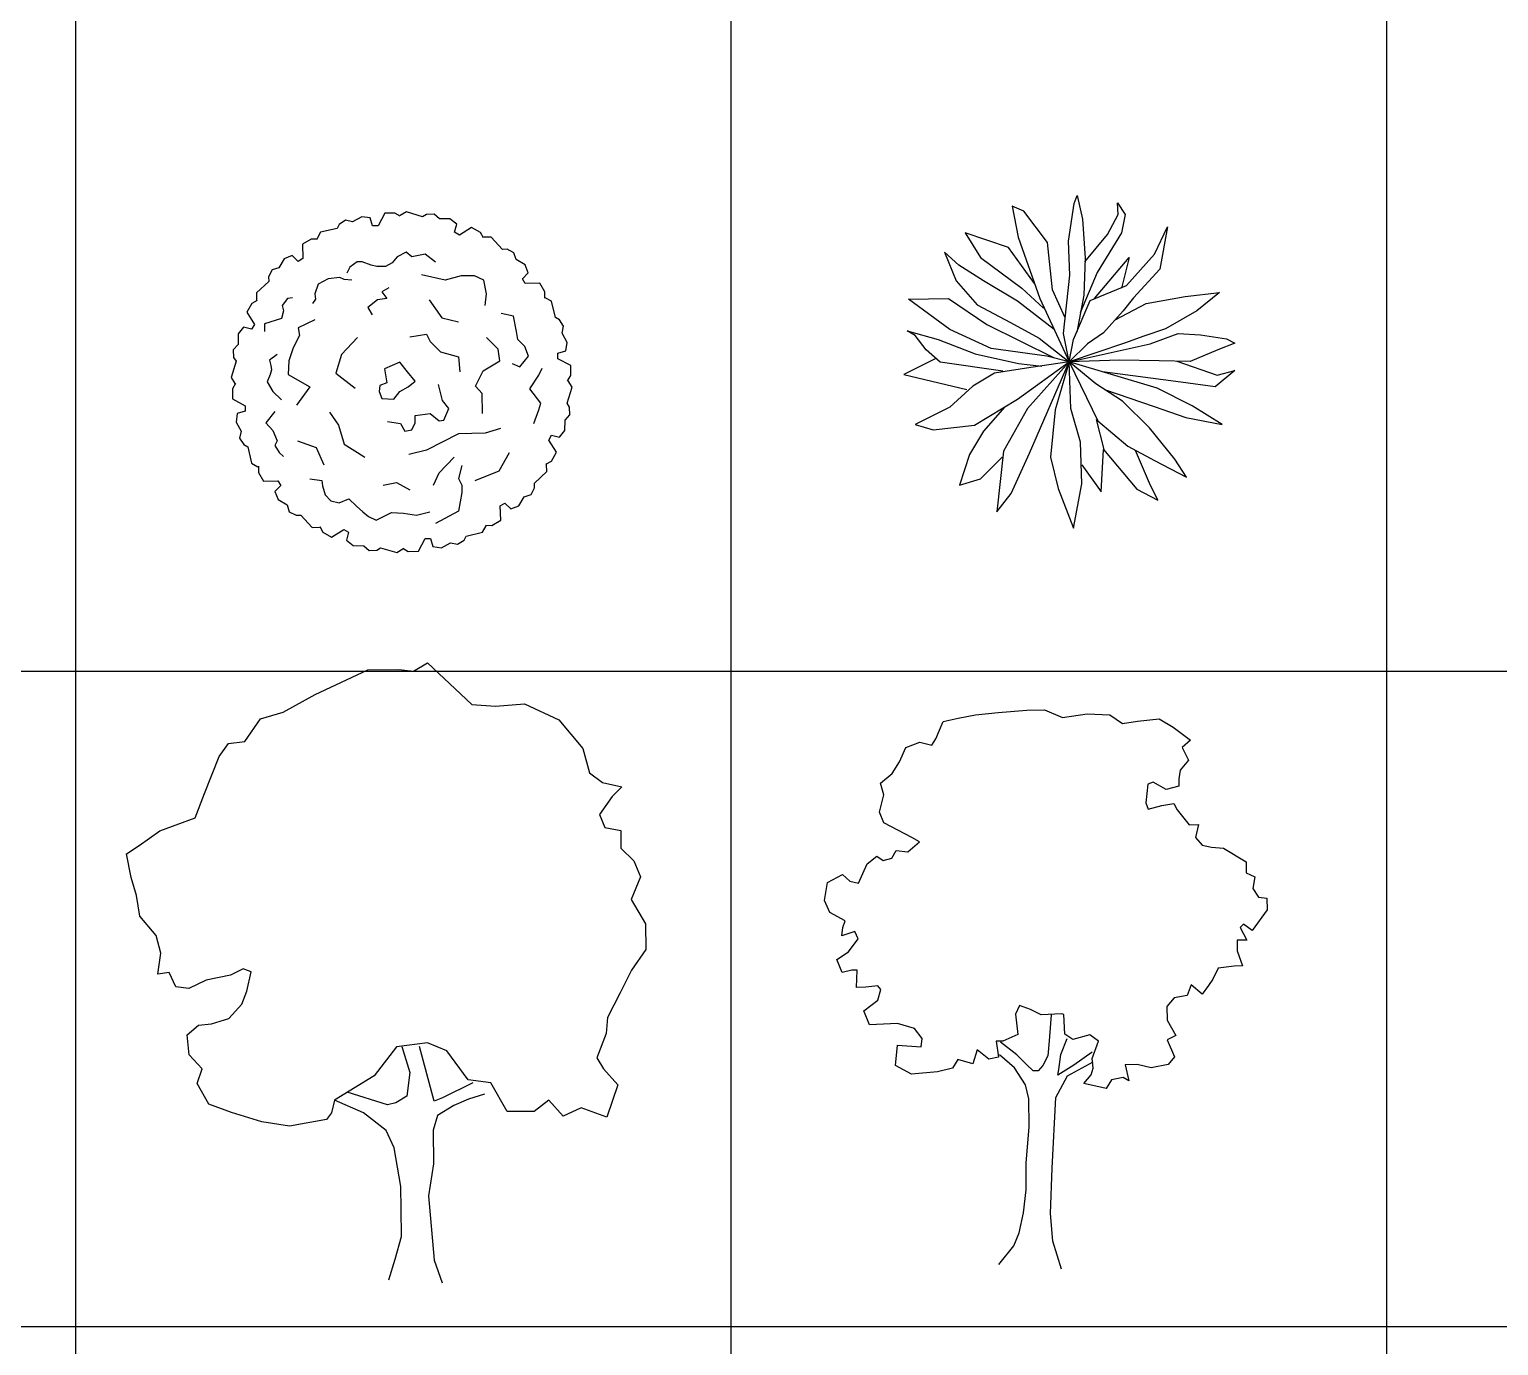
# Model space of a CAD drawing. Extents: x -72339 to 59654, y -38057 to 42097.
# Drawn here: x 29229 to 42679, y 5742 to 17795 of the extents above; entities that cross this region are included whole.
import ezdxf

# ---------------------------------------------------------------- set-up
doc = ezdxf.new("R2010")
doc.units = 0
doc.header["$MEASUREMENT"] = 0
doc.layers.get('0').update_dxf_attribs({"linetype": 'CONTINUOUS'})
doc.styles.add('DIM', font='txt')

# ---------------------------------------------------------------- blocks, each defined once
blk = doc.blocks.new('BRANCHD', base_point=(0.5, 0.5))
for p, q in [((0.9506, 0.7433), (0.9315, 0.7539)), ((0.962, 0.694), (0.9506, 0.7433)), ((0.9742, 0.6875), (0.962, 0.694)), ((0.9865, 0.6682), (0.9742, 0.6875)), ((0.9821, 0.6473), (0.9865, 0.6682)), ((0.9973, 0.6196), (0.9821, 0.6473)), ((0.9936, 0.594), (0.9973, 0.6196)), ((0.9697, 0.5873), (0.9936, 0.594)), ((0.9697, 0.5708), (0.9697, 0.5873)), ((1.008, 0.5503), (0.9697, 0.5708)), ((1.0081, 0.52), (1.008, 0.5503)), ((0.9985, 0.5039), (1.0081, 0.52))]:
    blk.add_line(p, q)
blk = doc.blocks.new('460')
for points in [[(327, 1183), (234, 1258), (111, 1233), (58, 1277), (58, 1277), (-23, 1233), (-70, 1177), (-129, 1145), (-210, 1145), (-263, 1158), (-345, 1189), (-391, 1189), (-456, 1139), (-485, 1083)], [(-438, 1020), (-508, 1026), (-549, 1045), (-654, 1033), (-748, 983), (-777, 895), (-771, 845), (-800, 807)], [(-99, 951), (-164, 914), (-117, 851), (-204, 839), (-292, 770), (-251, 701)], [(783, 789), (794, 895), (771, 1020), (683, 1058), (561, 1058), (415, 1020), (199, 1070)], [(-981, 857), (-1028, 851), (-1075, 789), (-1063, 738), (-1081, 670), (-1238, 620), (-1238, 551)], [(269, 839), (386, 676), (537, 638)], [(1028, 257), (1098, 225), (1180, 325), (1145, 413), (1081, 476), (1069, 551), (1040, 690), (929, 713)], [(-777, 657), (-929, 582), (-917, 513), (-975, 400), (-1016, 282), (-1022, 156), (-824, 44), (-946, -125)], [(-386, 494), (-532, 338), (-584, 169), (-409, 31)], [(93, 501), (245, 526), (280, 457), (374, 363), (537, 319), (549, 181)], [(759, -200), (754, -19), (695, 50), (765, 188), (917, 282), (900, 388), (794, 494)], [(-1122, 338), (-1192, 288), (-1180, 238), (-1174, 200), (-1186, 156), (-1215, 88), (-1162, 0), (-1081, -75)], [(1227, -294), (1273, -169), (1291, -106), (1192, 25), (1273, 150), (1303, 213)], [(-111, -275), (6, -294), (47, -363), (111, -350), (140, -288), (140, -219), (280, -200), (362, -269), (403, -263), (450, -156), (391, -81), (356, 63)], [(-1145, -182), (-1227, -288), (-1162, -357), (-1162, -357), (-1122, -451), (-1145, -494), (-1104, -557), (-1063, -595)], [(-643, -188), (-561, -307), (-508, -482), (-386, -557), (-321, -601)], [(923, -338), (783, -382), (537, -388), (245, -538), (82, -576)], [(-935, -451), (-765, -513), (-695, -670)], [(310, -857), (362, -745), (497, -601)], [(689, -814), (911, -726), (1005, -557)], [(-824, -801), (-713, -814), (-707, -864), (-683, -945), (-631, -1001), (-555, -1020), (-467, -983), (-397, -1051), (-339, -1102), (-286, -1145), (-216, -1177), (-76, -1108), (35, -1114), (152, -1133), (275, -1102)], [(567, -676), (537, -795), (567, -857), (567, -926), (537, -1095), (327, -1208)], [(-152, -857), (-29, -832), (93, -901)]]:
    blk.add_lwpolyline(points)
blk.add_lwpolyline([(0, 269), (-140, 207), (-117, 81), (-181, 56), (-187, 0), (-164, -63), (-53, -69), (0, 0), (76, 44), (140, 96), (70, 181)], close=True)
at = {"xscale": 3048, "yscale": 3048, "zscale": 3048}
for rotation in [59.99999999999999, 90, 30, 120, 150, 180, 330.0000000000001, 210, 300.0000000000001, 240, 270]:
    blk.add_blockref('BRANCHD', (17, 85), dxfattribs=dict(at, rotation=rotation))
blk.add_blockref('BRANCHD', (17, 85), dxfattribs=at)
at = {"style": 'DIM', "flags": 1}
for tag in ['XVALUE', 'YVALUE']:
    blk.add_attdef(tag, (76, 44), '', height=0.02, dxfattribs=at)
blk = doc.blocks.new('924')
for p, q in [((-234.1, 1838.4), (-136.1, 1884.1)), ((-136.1, 1884.1), (-42.1, 1884.8)), ((-42.1, 1884.8), (2.9, 1879.6)), ((2.9, 1879.6), (46.2, 1905.2)), ((46.2, 1905.2), (180.6, 1778.5)), ((-297, 1808.4), (-234.1, 1838.4)), ((-394.9, 1754.3), (-297, 1808.4)), ((-463.5, 1734.1), (-394.9, 1754.3)), ((180.6, 1778.5), (253.6, 1773.4)), ((253.6, 1773.4), (342, 1779.7)), ((342, 1779.7), (446.3, 1731.4)), ((-512.1, 1664.9), (-463.5, 1734.1)), ((446.3, 1731.4), (520, 1643.5)), ((-590.4, 1619.4), (-561.2, 1658.9)), ((-561.2, 1658.9), (-512.1, 1664.9)), ((-634.4, 1506.7), (-590.4, 1619.4)), ((520, 1643.5), (540.2, 1569.3)), ((540.2, 1569.3), (579.8, 1540.1)), ((579.8, 1540.1), (638.8, 1526.5)), ((638.8, 1526.5), (609.6, 1496.8)), ((-663.3, 1432.1), (-634.4, 1506.7)), ((609.6, 1496.8), (570.7, 1441.8)), ((570.7, 1441.8), (586.5, 1402.6)), ((-833.9, 1347.9), (-771.1, 1391.9)), ((-771.1, 1391.9), (-663.3, 1432.1)), ((586.5, 1402.6), (635.7, 1393.1)), ((635.7, 1393.1), (636.1, 1339.8)), ((-873, 1322.4), (-833.9, 1347.9)), ((-858.4, 1249.5), (-873, 1322.4)), ((636.1, 1339.8), (675.7, 1300.8)), ((675.7, 1300.8), (695.7, 1251.8)), ((-842.6, 1194.8), (-858.4, 1249.5)), ((695.7, 1251.8), (666.8, 1182.8)), ((-832.2, 1131.7), (-842.6, 1194.8)), ((666.8, 1182.8), (710.9, 1108.7)), ((-782.6, 1073.2), (-832.2, 1131.7)), ((710.9, 1108.7), (711.5, 1030.1)), ((-768.2, 1018.5), (-782.6, 1073.2)), ((-777.5, 955.3), (-768.2, 1018.5)), ((711.5, 1030.1), (668.5, 966.6)), ((-742.4, 959.7), (-777.5, 955.3)), ((-722.4, 916.4), (-742.4, 959.7)), ((-555.6, 951.4), (-629.9, 936.8)), ((-516.5, 971.3), (-555.6, 951.4)), ((-492.5, 961.7), (-516.5, 971.3)), ((-506.1, 902.6), (-492.5, 961.7)), ((668.5, 966.6), (633.9, 897.5)), ((-683.1, 911.1), (-722.4, 916.4)), ((-629.9, 936.8), (-683.1, 911.1)), ((-521.3, 863.2), (-506.1, 902.6)), ((633.9, 897.5), (595.2, 822.8)), ((-560.2, 819.4), (-521.3, 863.2)), ((-613.5, 803.5), (-560.2, 819.4)), ((595.2, 822.8), (591.4, 773.6)), ((-687.6, 769.2), (-652.7, 799)), ((-681.5, 708.9), (-687.6, 769.2)), ((-652.7, 799), (-613.5, 803.5)), ((591.4, 773.6), (562.5, 699)), ((-48.5, 733.5), (-116.6, 644.5)), ((45.5, 745.5), (-48.5, 733.5)), ((-33.1, 733.7), (-8.6, 655.2)), ((66.5, 567.4), (21.7, 734.1)), ((104.6, 720.7), (45.5, 745.5)), ((169.9, 632.8), (104.6, 720.7)), ((-641.9, 665.7), (-681.5, 708.9)), ((562.5, 699), (582.4, 665.5)), ((-656.9, 620.7), (-641.9, 665.7)), ((-116.6, 644.5), (-238.2, 570.6)), ((-8.6, 655.2), (-17.8, 582.1)), ((238.8, 623.5), (169.9, 632.8)), ((582.4, 665.5), (626.3, 616.7)), ((-621.4, 557.8), (-656.9, 620.7)), ((-76.6, 556.4), (-199.1, 594.8)), ((184, 623), (91.7, 577.4)), ((219.4, 588.2), (170.4, 573.8)), ((288.6, 535.4), (238.8, 623.5)), ((626.3, 616.7), (593.4, 518.1)), ((-552.4, 533), (-621.4, 557.8)), ((-238.2, 570.6), (-247.7, 531.2)), ((-149.4, 532), (-238.2, 570.6)), ((-51.4, 562.2), (-76.6, 556.4)), ((-17.8, 582.1), (-51.4, 562.2)), ((91.7, 577.4), (66.5, 567.4)), ((125.6, 553.8), (76.7, 523.9)), ((170.4, 573.8), (125.6, 553.8)), ((416.1, 570.1), (371.4, 536.1)), ((460, 521.3), (416.1, 570.1)), ((514.5, 547), (460, 521.3)), ((593.4, 518.1), (514.5, 547)), ((-459.5, 504.3), (-552.4, 533)), ((-375.1, 490.9), (-459.5, 504.3)), ((-263, 511.4), (-375.1, 490.9)), ((-247.7, 531.2), (-263, 511.4)), ((-80.2, 477.8), (-149.4, 532)), ((76.7, 523.9), (63, 478.9)), ((371.4, 536.1), (288.6, 535.4)), ((-55.9, 424.6), (-80.2, 477.8)), ((63, 478.9), (63.8, 376.4)), ((-35.3, 306.8), (-55.9, 424.6)), ((63.8, 376.4), (49.1, 278)), ((-34.8, 238), (-35.3, 306.8)), ((49.1, 278), (66.1, 81.6)), ((-34.1, 153.8), (-34.8, 238)), ((-53.3, 84.9), (-34.1, 153.8)), ((-72.4, 21.5), (-53.3, 84.9)), ((66.1, 81.6), (90.5, 13))]:
    blk.add_line(p, q)
at = {"style": 'DIM', "flags": 1}
for tag in ['XVALUE', 'YVALUE']:
    blk.add_attdef(tag, (-1014936.7, -1010420), '', height=0.02, dxfattribs=at)
blk = doc.blocks.new('461')
for p, q in [((47, 1449), (76, 1524)), ((76, 1524), (123, 1305)), ((-519, 1424), (-467, 1142)), ((-414, 1380), (-519, 1424)), ((-198, 1092), (-414, 1380)), ((-5, 1105), (47, 1449)), ((351, 1167), (450, 1349)), ((444, 1455), (515, 1349)), ((450, 1349), (444, 1455)), ((515, 1349), (480, 1180)), ((123, 1305), (147, 948)), ((783, 986), (900, 1236)), ((900, 1236), (830, 848)), ((-952, 1180), (-811, 954)), ((-554, 1048), (-952, 1180)), ((-467, 1142), (-268, 579)), ((-151, 660), (-198, 1092)), ((6, 792), (-5, 1105)), ((146, 917), (351, 1167)), ((480, 1180), (258, 817)), ((-1139, 1004), (-1033, 742)), ((-1010, 886), (-1139, 1004)), ((-811, 954), (-432, 673)), ((-317, 716), (-554, 1048)), ((147, 948), (135, 610)), ((234, 579), (550, 954)), ((550, 954), (480, 673)), ((526, 698), (783, 986)), ((-782, 742), (-1010, 886)), ((258, 817), (103, 450)), ((830, 848), (590, 585)), ((-1033, 742), (-841, 523)), ((-473, 554), (-782, 742)), ((-432, 673), (-233, 491)), ((-52, 260), (6, 792)), ((193, 560), (526, 698)), ((-1471, 573), (-1103, 579)), ((-1092, 297), (-1471, 573)), ((-1103, 579), (-753, 341)), ((-137, 296), (-473, 554)), ((-268, 579), (0, 0)), ((-36, 403), (-151, 660)), ((41, 203), (193, 560)), ((135, 610), (71, 273)), ((590, 585), (497, 466)), ((707, 535), (1064, 598)), ((1064, 598), (1379, 635)), ((1379, 635), (1169, 466)), ((-841, 523), (-537, 360)), ((497, 466), (316, 266)), ((421, 383), (707, 535)), ((1169, 466), (883, 303)), ((-1483, 285), (-1197, 203)), ((-1407, 241), (-1483, 285)), ((-712, 122), (-1092, 297)), ((-753, 341), (-137, 36)), ((-537, 360), (-274, 216)), ((883, 303), (684, 235)), ((-1308, 109), (-1407, 241)), ((-1197, 203), (-858, 72)), ((-274, 216), (0, 0)), ((0, 0), (-52, 260)), ((0, 0), (41, 203)), ((509, 172), (0, 0)), ((0, 0), (742, 166)), ((170, 166), (0, 0)), ((316, 266), (170, 166)), ((684, 235), (509, 172)), ((742, 166), (999, 260)), ((999, 260), (1204, 247)), ((1204, 247), (1443, 210)), ((1519, 172), (1362, 109)), ((1443, 210), (1519, 172)), ((-1218, 31), (-1512, -116)), ((-1179, -3), (-1308, 109)), ((-858, 72), (-461, -16)), ((-204, 53), (-712, 122)), ((-473, -341), (0, 0)), ((0, 0), (-379, -429)), ((-362, -836), (0, 0)), ((0, 0), (-350, -53)), ((0, 0), (-204, 53)), ((0, 0), (-128, -441)), ((462, 16), (0, 0)), ((807, -241), (0, 0)), ((246, -203), (0, 0)), ((0, 0), (263, -541)), ((18, -429), (0, 0)), ((824, 9), (462, 16)), ((1110, 3), (824, 9)), ((988, 6), (1356, -122)), ((1362, 109), (1110, 3)), ((-1512, -116), (-934, -254)), ((-607, -85), (-1179, -3)), ((-683, -103), (-882, -222)), ((-350, -53), (-683, -103)), ((-461, -16), (-249, -40)), ((1023, -185), (307, -92)), ((1519, -78), (1338, -228)), ((1356, -122), (1519, -78)), ((-882, -222), (-1092, -416)), ((491, -360), (246, -203)), ((324, -253), (778, -410)), ((1128, -404), (807, -241)), ((1338, -228), (1023, -185)), ((-864, -579), (-473, -341)), ((737, -604), (491, -360)), ((-1092, -416), (-1407, -573)), ((-587, -411), (-782, -635)), ((-379, -429), (-601, -817)), ((-128, -441), (-169, -873)), ((106, -736), (18, -429)), ((322, -804), (252, -529)), ((778, -410), (1070, -510)), ((1070, -510), (1403, -573)), ((1403, -573), (1128, -404)), ((-1407, -573), (-1244, -623)), ((-1244, -623), (-864, -579)), ((-782, -635), (-911, -848)), ((263, -541), (538, -773)), ((970, -892), (737, -604)), ((117, -1117), (106, -736)), ((293, -1192), (316, -804)), ((316, -804), (620, -1167)), ((538, -773), (783, -904)), ((-911, -848), (-1004, -1130)), ((-811, -1073), (-613, -873)), ((-601, -817), (-660, -1374)), ((-531, -1205), (-362, -836)), ((-169, -873), (-99, -1161)), ((737, -1111), (608, -811)), ((783, -904), (1075, -1055)), ((1075, -1055), (970, -892)), ((-1004, -1130), (-811, -1073)), ((117, -942), (293, -1192)), ((-660, -1374), (-531, -1205)), ((-99, -1161), (41, -1524)), ((41, -1524), (117, -1117)), ((620, -1167), (813, -1267)), ((813, -1267), (737, -1111))]:
    blk.add_line(p, q)
at = {"style": 'DIM', "flags": 1}
for tag in ['XVALUE', 'YVALUE']:
    blk.add_attdef(tag, (0, 0), '', height=0.02, dxfattribs=at)
blk = doc.blocks.new('930')
for p, q in [((-186.2, 2552.4), (-107.7, 2568.5)), ((-107.7, 2568.5), (-3.9, 2579.1)), ((-3.9, 2579.1), (128, 2590)), ((128, 2590), (208, 2590.6)), ((208, 2590.6), (291.1, 2556.1)), ((291.1, 2556.1), (404.7, 2572.5)), ((404.7, 2572.5), (507.2, 2567.7)), ((507.2, 2567.7), (566.5, 2528.8)), ((-288, 2458.9), (-254.9, 2537.8)), ((-254.9, 2537.8), (-186.2, 2552.4)), ((566.5, 2528.8), (635.2, 2539.2)), ((635.2, 2539.2), (733.4, 2549.8)), ((733.4, 2549.8), (798.3, 2511)), ((798.3, 2511), (877.4, 2452.6)), ((-425.3, 2418.6), (-362.3, 2442.9)), ((-362.3, 2442.9), (-307.4, 2429.3)), ((-307.4, 2429.3), (-288, 2458.9)), ((877.4, 2452.6), (838.3, 2418.6)), ((-454.2, 2353.7), (-425.3, 2418.6)), ((868.3, 2359.9), (829.3, 2314.7)), ((838.3, 2418.6), (868.3, 2359.9)), ((-541.9, 2254.8), (-488.9, 2300.1)), ((-488.9, 2300.1), (-454.2, 2353.7)), ((829.3, 2314.7), (824, 2275.3)), ((-527.4, 2201.5), (-541.9, 2254.8)), ((682.4, 2250.3), (673.2, 2166)), ((706.2, 2260.3), (682.4, 2250.3)), ((765.4, 2225.7), (706.2, 2260.3)), ((824.3, 2241.6), (765.4, 2225.7)), ((824, 2275.3), (824.3, 2241.6)), ((-546.5, 2122.8), (-527.4, 2201.5)), ((673.2, 2166), (683.3, 2136.6)), ((683.3, 2136.6), (746.3, 2152.6)), ((746.3, 2152.6), (801, 2162.8)), ((801, 2162.8), (815.3, 2133.4)), ((-526.4, 2073.8), (-546.5, 2122.8)), ((815.3, 2133.4), (870.6, 2065.1)), ((-398.2, 2006), (-526.4, 2073.8)), ((870.6, 2065.1), (914.1, 2065.4)), ((914.1, 2065.4), (900.5, 2006.3)), ((-417.3, 1941.3), (-362.9, 1986.6)), ((-362.9, 1986.6), (-398.2, 2006)), ((900.5, 2006.3), (930.3, 1971.5)), ((930.3, 1971.5), (973.9, 1962)), ((973.9, 1962), (1028.6, 1958.2)), ((1028.6, 1958.2), (1131.6, 1894.4)), ((-642.2, 1797.7), (-603.6, 1886.5)), ((-603.6, 1886.5), (-558.9, 1920.5)), ((-558.9, 1920.5), (-529.3, 1901.1)), ((-529.3, 1901.1), (-490.1, 1911.2)), ((-490.1, 1911.2), (-470.7, 1946.5)), ((-470.7, 1946.5), (-417.3, 1941.3)), ((1131.6, 1894.4), (1131.7, 1880.4)), ((-784, 1800.8), (-715.5, 1836.4)), ((-715.5, 1836.4), (-681.6, 1807.2)), ((1131.7, 1880.4), (1132, 1845.3)), ((1132, 1845.3), (1171.5, 1826)), ((1171.5, 1826), (1162.1, 1772.5)), ((-798.8, 1717.9), (-784, 1800.8)), ((-681.6, 1807.2), (-642.2, 1797.7)), ((1162.1, 1772.5), (1187.6, 1733.4)), ((-773.1, 1663.3), (-798.8, 1717.9)), ((1187.6, 1733.4), (1227, 1728.1)), ((1227, 1728.1), (1227.4, 1674.8)), ((-704, 1624.5), (-773.1, 1663.3)), ((-713.6, 1595), (-704, 1624.5)), ((1227.4, 1674.8), (1159.4, 1580.2)), ((-718.9, 1555.6), (-713.6, 1595)), ((-660.1, 1575.7), (-718.9, 1555.6)), ((-644.4, 1542.2), (-660.1, 1575.7)), ((1119.8, 1609.3), (1104.5, 1595.2)), ((1104.5, 1595.2), (1134.4, 1536.4)), ((1159.4, 1580.2), (1119.8, 1609.3)), ((-742, 1447.3), (-688.9, 1482.9)), ((-688.9, 1482.9), (-644.4, 1542.2)), ((1134.4, 1536.4), (1090.9, 1536.1)), ((1090.9, 1536.1), (1091.3, 1487)), ((1091.3, 1487), (1115.7, 1418.4)), ((-717.6, 1388.6), (-742, 1447.3)), ((1076.4, 1418.1), (1003.5, 1407.7)), ((1115.7, 1418.4), (1076.4, 1418.1)), ((-672.8, 1398.7), (-717.6, 1388.6)), ((-648.9, 1398.9), (-672.8, 1398.7)), ((-652.5, 1320.3), (-648.9, 1398.9)), ((978.6, 1358.3), (959.2, 1328.7)), ((1003.5, 1407.7), (978.6, 1358.3)), ((-609, 1320.6), (-652.5, 1320.3)), ((-554.3, 1326.7), (-609, 1320.6)), ((-540.1, 1311.3), (-554.3, 1326.7)), ((-553.8, 1262.1), (-540.1, 1311.3)), ((861.2, 1283), (802.4, 1272.7)), ((880.5, 1332.3), (861.2, 1283)), ((930, 1289.2), (880.5, 1332.3)), ((959.2, 1328.7), (930, 1289.2)), ((-618, 1212.4), (-553.8, 1262.1)), ((-592.2, 1149.5), (-618, 1212.4)), ((95, 1237.7), (75.7, 1198.2)), ((144.3, 1218.4), (95, 1237.7)), ((193.6, 1194.9), (144.3, 1218.4)), ((802.4, 1272.7), (769, 1233.1)), ((769, 1233.1), (769.5, 1170)), ((-464.5, 1154.7), (-592.2, 1149.5)), ((-385.7, 1131.4), (-464.5, 1154.7)), ((75.7, 1198.2), (86.3, 1104.2)), ((287.7, 1199.9), (193.6, 1194.9)), ((238.6, 1195.3), (229.7, 1075.9)), ((297.5, 1195.7), (287.7, 1199.9)), ((302.4, 1105.9), (297.5, 1195.7)), ((769.5, 1170), (809.3, 1100.1)), ((-351.6, 1086.8), (-385.7, 1131.4)), ((-355.6, 1047.4), (-351.6, 1086.8)), ((86.3, 1104.2), (17.7, 1074.2)), ((283.5, 1013.1), (312.4, 1086.4)), ((337.7, 1082.3), (302.4, 1105.9)), ((416.2, 1102.6), (337.7, 1082.3)), ((455.7, 1073.4), (416.2, 1102.6)), ((809.3, 1100.1), (770.2, 1080.1)), ((770.2, 1080.1), (804.5, 1001.8)), ((-472.8, 962.3), (-463.7, 1056.4)), ((-463.7, 1056.4), (-355.6, 1047.4)), ((-99.9, 1034), (-119.1, 970.7)), ((-46.2, 990.9), (-99.9, 1034)), ((17.7, 1074.2), (-11.8, 1074)), ((-11.8, 1074), (-1.4, 1001.1)), ((72, 952.5), (2.7, 1010.9)), ((81.4, 1011.5), (7.9, 1069.9)), ((126.6, 967), (81.4, 1011.5)), ((229.7, 1075.9), (224.6, 1007)), ((274.2, 944.3), (283.5, 1013.1)), ((426.6, 1024.1), (342.9, 964.5)), ((426.9, 994.6), (455.7, 1073.4)), ((-399.5, 923.5), (-472.8, 962.3)), ((-213, 950.3), (-281.7, 934.3)), ((-188, 989.8), (-213, 950.3)), ((-119.1, 970.7), (-188, 989.8)), ((-1.4, 1001.1), (-46.2, 990.9)), ((121.7, 874.3), (72, 952.5)), ((156.4, 937.7), (126.6, 967)), ((201.1, 963.3), (180.2, 937.9)), ((224.6, 1007), (201.1, 963.3)), ((342.9, 964.5), (270.2, 919)), ((270.2, 919), (274.2, 944.3)), ((313.8, 915.1), (431.2, 979.2)), ((421.8, 920.1), (431.4, 949.7)), ((431.4, 949.7), (426.9, 994.6)), ((633.5, 966.7), (578.7, 966.3)), ((578.7, 966.3), (594.7, 892)), ((696.8, 951.8), (633.5, 966.7)), ((775.3, 967.8), (696.8, 951.8)), ((804.5, 1001.8), (775.3, 967.8)), ((-281.7, 934.3), (-399.5, 923.5)), ((137.7, 809.8), (121.7, 874.3)), ((180.2, 937.9), (156.4, 937.7)), ((261.2, 816.4), (313.8, 915.1)), ((388.5, 880.6), (421.8, 920.1)), ((491.1, 857.5), (388.5, 880.6)), ((516.1, 897), (491.1, 857.5)), ((569.4, 907.3), (516.1, 897)), ((594.7, 892), (569.4, 907.3)), ((138.7, 682.1), (137.7, 809.8)), ((244.1, 491.9), (261.2, 816.4)), ((124.6, 514.9), (138.7, 682.1)), ((125.5, 392.7), (124.6, 514.9)), ((235.9, 285.5), (244.1, 491.9)), ((112.3, 288.7), (125.5, 392.7)), ((93.4, 195.9), (112.3, 288.7)), ((246.7, 157.8), (235.9, 285.5)), ((0.4, 52), (68.6, 136.8)), ((68.6, 136.8), (93.4, 195.9)), ((287, 30.4), (246.7, 157.8))]:
    blk.add_line(p, q)
at = {"linetype": 'Continuous', "style": 'DIM', "flags": 1}
for tag in ['XVALUE', 'YVALUE']:
    blk.add_attdef(tag, (-74646.7, -66082.1), '', height=0.02, dxfattribs=at)

msp = doc.modelspace()

# ---------------------------------------------------------------- linework, layer by layer
for p, q in [((29654, -12083), (29654, 41917)), ((35654, -18083), (35654, 41917)), ((41654, -18083), (41654, 41917)), ((-346, 11917), (59654, 11917)), ((-346, 5917), (59654, 5917))]:
    msp.add_line(p, q)

# ---------------------------------------------------------------- block references
for name, p in [('460', (32619, 14479)), ('461', (38746, 14751))]:
    msp.add_blockref(name, p)
for name, p, xscale, yscale, zscale in [('924', (32736, 6279), 3, 3, 3), ('930', (38104, 6382), 2, 2, 2)]:
    msp.add_blockref(name, p, dxfattribs=dict(xscale=xscale, yscale=yscale, zscale=zscale))

doc.saveas('drawing.dxf')
